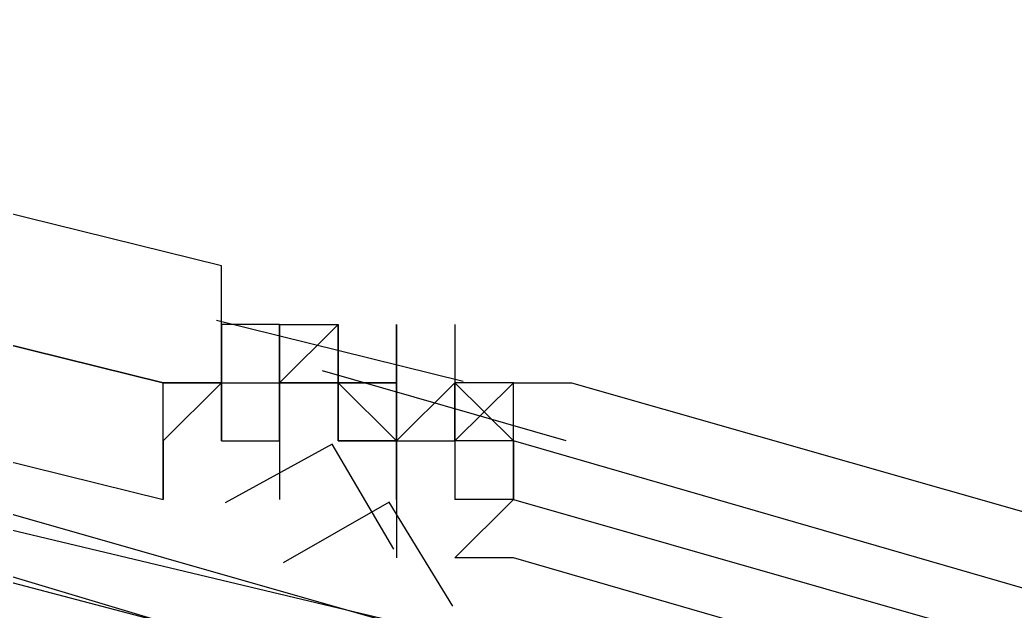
# Model space of a CAD drawing. Header units: feet. Extents: x -84 to 198, y -22 to 181.
# Drawn here: x 115.434 to 115.6613, y 150.4189 to 150.554 of the extents above; entities that cross this region are included whole.
import ezdxf

# ---------------------------------------------------------------- set-up
doc = ezdxf.new("R2010")
doc.units = ezdxf.units.FT
doc.layers.add('A-LINEA', color=7, linetype='CONTINUOUS')

msp = doc.modelspace()

# ---------------------------------------------------------------- linework, layer by layer
at = {"layer": 'A-LINEA'}
for p, q in [((115.48, 150.4978), (115.48, 150.4978)), ((115.48, 150.4978), (115.48, 150.4978)), ((115.4789, 150.4854), (115.5352, 150.4715)), ((115.4789, 150.4854), (115.5352, 150.4715)), ((115.48, 150.4844), (115.48, 150.4844)), ((115.48, 150.4844), (115.48, 150.4844)), ((115.48, 150.4711), (115.48, 150.4844)), ((115.48, 150.4844), (115.48, 150.4844)), ((115.48, 150.4844), (115.48, 150.4844)), ((115.48, 150.4844), (115.48, 150.4844)), ((115.48, 150.4844), (115.48, 150.4844)), ((115.48, 150.4844), (115.48, 150.4844)), ((115.48, 150.4844), (115.48, 150.4844)), ((115.48, 150.4844), (115.48, 150.4711)), ((115.48, 150.4844), (115.48, 150.4711)), ((115.48, 150.4844), (115.48, 150.4844)), ((115.48, 150.4844), (115.48, 150.4711)), ((115.48, 150.4844), (115.48, 150.4711)), ((115.48, 150.4844), (115.48, 150.4844)), ((115.48, 150.4844), (115.48, 150.4844)), ((115.4933, 150.4844), (115.48, 150.4844)), ((115.48, 150.4844), (115.48, 150.4844)), ((115.4933, 150.4844), (115.48, 150.4844)), ((115.48, 150.4844), (115.48, 150.4844)), ((115.48, 150.4844), (115.48, 150.4844)), ((115.48, 150.4711), (115.48, 150.4844)), ((115.48, 150.4844), (115.48, 150.4844)), ((115.48, 150.4844), (115.48, 150.4844)), ((115.48, 150.4844), (115.48, 150.4844)), ((115.48, 150.4844), (115.48, 150.4844)), ((115.48, 150.4844), (115.48, 150.4844)), ((115.48, 150.4711), (115.48, 150.4844)), ((115.48, 150.4844), (115.48, 150.4844)), ((115.48, 150.4844), (115.48, 150.4844)), ((115.48, 150.4844), (115.48, 150.4844)), ((115.48, 150.4844), (115.48, 150.4844)), ((115.48, 150.4844), (115.48, 150.4844)), ((115.48, 150.4844), (115.48, 150.4844)), ((115.48, 150.4844), (115.48, 150.4711)), ((115.48, 150.4844), (115.48, 150.4711)), ((115.48, 150.4844), (115.48, 150.4844)), ((115.48, 150.4844), (115.48, 150.4711)), ((115.48, 150.4844), (115.48, 150.4711)), ((115.48, 150.4844), (115.48, 150.4844)), ((115.48, 150.4844), (115.48, 150.4844)), ((115.4933, 150.4844), (115.48, 150.4844)), ((115.48, 150.4844), (115.48, 150.4844)), ((115.4933, 150.4844), (115.48, 150.4844)), ((115.48, 150.4844), (115.48, 150.4844)), ((115.48, 150.4844), (115.48, 150.4844)), ((115.48, 150.4711), (115.48, 150.4844)), ((115.48, 150.4844), (115.48, 150.4844)), ((115.48, 150.4844), (115.48, 150.4844)), ((115.48, 150.4844), (115.48, 150.4844)), ((115.4933, 150.4844), (115.4933, 150.4844)), ((115.4933, 150.4844), (115.5067, 150.4844)), ((115.4933, 150.4711), (115.4933, 150.4844)), ((115.4933, 150.4844), (115.5067, 150.4844)), ((115.4933, 150.4844), (115.4933, 150.4844)), ((115.4933, 150.4844), (115.4933, 150.4844)), ((115.4933, 150.4844), (115.4933, 150.4844)), ((115.4933, 150.4844), (115.4933, 150.4844)), ((115.4933, 150.4844), (115.4933, 150.4844)), ((115.4933, 150.4844), (115.4933, 150.4844)), ((115.4933, 150.4844), (115.4933, 150.4844)), ((115.4933, 150.4844), (115.4933, 150.4844)), ((115.4933, 150.4844), (115.4933, 150.4844)), ((115.4933, 150.4844), (115.4933, 150.4844)), ((115.4933, 150.4844), (115.4933, 150.4844)), ((115.4933, 150.4844), (115.4933, 150.4844)), ((115.4933, 150.4844), (115.4933, 150.4844)), ((115.4933, 150.4844), (115.4933, 150.4844)), ((115.4933, 150.4844), (115.4933, 150.4844)), ((115.4933, 150.4844), (115.4933, 150.4844)), ((115.4933, 150.4844), (115.4933, 150.4711)), ((115.4933, 150.4844), (115.4933, 150.4844)), ((115.4933, 150.4844), (115.4933, 150.4844)), ((115.4933, 150.4844), (115.5067, 150.4844)), ((115.4933, 150.4711), (115.4933, 150.4844)), ((115.4933, 150.4844), (115.5067, 150.4844)), ((115.4933, 150.4844), (115.4933, 150.4844)), ((115.4933, 150.4844), (115.4933, 150.4844)), ((115.4933, 150.4844), (115.4933, 150.4844)), ((115.4933, 150.4844), (115.4933, 150.4844)), ((115.4933, 150.4844), (115.4933, 150.4844)), ((115.4933, 150.4844), (115.4933, 150.4844)), ((115.4933, 150.4844), (115.4933, 150.4844)), ((115.4933, 150.4844), (115.4933, 150.4844)), ((115.4933, 150.4844), (115.4933, 150.4844)), ((115.4933, 150.4844), (115.4933, 150.4844)), ((115.4933, 150.4844), (115.4933, 150.4844)), ((115.4933, 150.4844), (115.4933, 150.4844)), ((115.4933, 150.4844), (115.4933, 150.4844)), ((115.4933, 150.4844), (115.4933, 150.4844)), ((115.4933, 150.4844), (115.4933, 150.4844)), ((115.4933, 150.4844), (115.4933, 150.4844)), ((115.4933, 150.4844), (115.4933, 150.4711)), ((115.4933, 150.4844), (115.4933, 150.4844)), ((115.5067, 150.4844), (115.5067, 150.4844)), ((115.5067, 150.4844), (115.5067, 150.4844)), ((115.5067, 150.4711), (115.5067, 150.4844)), ((115.5067, 150.4844), (115.5067, 150.4844)), ((115.5067, 150.4844), (115.5067, 150.4844)), ((115.5067, 150.4844), (115.5067, 150.4844)), ((115.5067, 150.4844), (115.5067, 150.4844)), ((115.5067, 150.4711), (115.5067, 150.4844)), ((115.5067, 150.4844), (115.5067, 150.4844)), ((115.5067, 150.4711), (115.5067, 150.4844)), ((115.5067, 150.4844), (115.5067, 150.4844)), ((115.5067, 150.4844), (115.5067, 150.4844)), ((115.5067, 150.4844), (115.5067, 150.4844)), ((115.5067, 150.4844), (115.5067, 150.4844)), ((115.5067, 150.4844), (115.5067, 150.4711)), ((115.5067, 150.4844), (115.5067, 150.4844)), ((115.5067, 150.4844), (115.5067, 150.4844)), ((115.5067, 150.4844), (115.5067, 150.4844)), ((115.5067, 150.4844), (115.5067, 150.4844)), ((115.5067, 150.4844), (115.5067, 150.4844)), ((115.5067, 150.4844), (115.5067, 150.4844)), ((115.5067, 150.4844), (115.5067, 150.4844)), ((115.5067, 150.4844), (115.5067, 150.4844)), ((115.5067, 150.4711), (115.5067, 150.4844)), ((115.5067, 150.4844), (115.5067, 150.4844)), ((115.5067, 150.4844), (115.5067, 150.4844)), ((115.5067, 150.4844), (115.5067, 150.4844)), ((115.5067, 150.4711), (115.5067, 150.4844)), ((115.5067, 150.4844), (115.5067, 150.4844)), ((115.5067, 150.4844), (115.5067, 150.4844)), ((115.5067, 150.4844), (115.5067, 150.4844)), ((115.5067, 150.4844), (115.5067, 150.4844)), ((115.5067, 150.4711), (115.5067, 150.4844)), ((115.5067, 150.4844), (115.5067, 150.4844)), ((115.5067, 150.4711), (115.5067, 150.4844)), ((115.5067, 150.4844), (115.5067, 150.4844)), ((115.5067, 150.4844), (115.5067, 150.4844)), ((115.5067, 150.4844), (115.5067, 150.4844)), ((115.5067, 150.4844), (115.5067, 150.4844)), ((115.5067, 150.4844), (115.5067, 150.4711)), ((115.5067, 150.4844), (115.5067, 150.4844)), ((115.5067, 150.4844), (115.5067, 150.4844)), ((115.5067, 150.4844), (115.5067, 150.4844)), ((115.5067, 150.4844), (115.5067, 150.4844)), ((115.5067, 150.4844), (115.5067, 150.4844)), ((115.5067, 150.4844), (115.5067, 150.4844)), ((115.5067, 150.4844), (115.5067, 150.4844)), ((115.5067, 150.4844), (115.5067, 150.4844)), ((115.5067, 150.4711), (115.5067, 150.4844)), ((115.5067, 150.4844), (115.5067, 150.4844)), ((115.52, 150.4711), (115.52, 150.4844)), ((115.52, 150.4844), (115.52, 150.4844)), ((115.52, 150.4844), (115.52, 150.4711)), ((115.52, 150.4844), (115.52, 150.4844)), ((115.52, 150.4844), (115.52, 150.4711)), ((115.52, 150.4844), (115.52, 150.4711)), ((115.52, 150.4711), (115.52, 150.4844)), ((115.52, 150.4844), (115.52, 150.4844)), ((115.52, 150.4844), (115.52, 150.4711)), ((115.52, 150.4844), (115.52, 150.4844)), ((115.52, 150.4844), (115.52, 150.4711)), ((115.52, 150.4844), (115.52, 150.4711)), ((115.5333, 150.4844), (115.5333, 150.4711)), ((115.5333, 150.4844), (115.5333, 150.4711)), ((115.503, 150.4739), (115.5587, 150.4579)), ((115.503, 150.4739), (115.5587, 150.4579)), ((115.4667, 150.4711), (115.48, 150.4711)), ((115.4667, 150.4578), (115.48, 150.4711)), ((115.4667, 150.4711), (115.4667, 150.4711)), ((115.4667, 150.4711), (115.4667, 150.4711)), ((115.48, 150.4711), (115.4667, 150.4711)), ((115.4667, 150.4711), (115.4667, 150.4711)), ((115.4667, 150.4711), (115.4667, 150.4711)), ((115.4667, 150.4711), (115.48, 150.4711)), ((115.4667, 150.4578), (115.48, 150.4711)), ((115.4667, 150.4711), (115.4667, 150.4711)), ((115.4667, 150.4711), (115.4667, 150.4711)), ((115.48, 150.4711), (115.4667, 150.4711)), ((115.4667, 150.4711), (115.4667, 150.4711)), ((115.4667, 150.4711), (115.4667, 150.4711)), ((115.48, 150.4711), (115.48, 150.4711)), ((115.48, 150.4578), (115.48, 150.4711)), ((115.48, 150.4711), (115.48, 150.4711)), ((115.48, 150.4711), (115.48, 150.4711)), ((115.48, 150.4711), (115.48, 150.4711)), ((115.48, 150.4711), (115.48, 150.4711)), ((115.48, 150.4711), (115.48, 150.4711)), ((115.48, 150.4711), (115.48, 150.4711)), ((115.48, 150.4711), (115.48, 150.4711)), ((115.48, 150.4711), (115.48, 150.4711)), ((115.48, 150.4711), (115.48, 150.4711)), ((115.48, 150.4711), (115.4933, 150.4711)), ((115.48, 150.4711), (115.4933, 150.4711)), ((115.48, 150.4711), (115.48, 150.4711)), ((115.48, 150.4711), (115.48, 150.4711)), ((115.48, 150.4711), (115.4933, 150.4711)), ((115.48, 150.4711), (115.4933, 150.4711)), ((115.48, 150.4711), (115.4933, 150.4711)), ((115.48, 150.4711), (115.48, 150.4711)), ((115.48, 150.4711), (115.48, 150.4711)), ((115.48, 150.4711), (115.48, 150.4711)), ((115.48, 150.4711), (115.48, 150.4711)), ((115.48, 150.4711), (115.48, 150.4711)), ((115.48, 150.4711), (115.48, 150.4711)), ((115.48, 150.4711), (115.48, 150.4711)), ((115.48, 150.4711), (115.48, 150.4578)), ((115.48, 150.4711), (115.48, 150.4711)), ((115.48, 150.4711), (115.48, 150.4711)), ((115.48, 150.4711), (115.48, 150.4711)), ((115.48, 150.4711), (115.48, 150.4711)), ((115.48, 150.4578), (115.48, 150.4711)), ((115.48, 150.4711), (115.48, 150.4711)), ((115.48, 150.4711), (115.48, 150.4711)), ((115.48, 150.4711), (115.48, 150.4711)), ((115.48, 150.4711), (115.48, 150.4711)), ((115.48, 150.4711), (115.48, 150.4711)), ((115.48, 150.4711), (115.48, 150.4711)), ((115.48, 150.4711), (115.48, 150.4711)), ((115.48, 150.4711), (115.48, 150.4711)), ((115.48, 150.4711), (115.48, 150.4711)), ((115.48, 150.4711), (115.4933, 150.4711)), ((115.48, 150.4711), (115.4933, 150.4711)), ((115.48, 150.4711), (115.48, 150.4711)), ((115.48, 150.4711), (115.48, 150.4711)), ((115.48, 150.4711), (115.4933, 150.4711)), ((115.48, 150.4711), (115.4933, 150.4711)), ((115.48, 150.4711), (115.4933, 150.4711)), ((115.48, 150.4711), (115.48, 150.4711)), ((115.48, 150.4711), (115.48, 150.4711)), ((115.48, 150.4711), (115.48, 150.4711)), ((115.48, 150.4711), (115.48, 150.4711)), ((115.48, 150.4711), (115.48, 150.4711)), ((115.48, 150.4711), (115.48, 150.4711)), ((115.48, 150.4711), (115.48, 150.4711)), ((115.48, 150.4711), (115.48, 150.4578)), ((115.48, 150.4711), (115.48, 150.4711)), ((115.48, 150.4711), (115.48, 150.4711)), ((115.48, 150.4711), (115.48, 150.4711)), ((115.4933, 150.4711), (115.4933, 150.4711)), ((115.5067, 150.4711), (115.4933, 150.4711)), ((115.4933, 150.4711), (115.4933, 150.4711)), ((115.4933, 150.4711), (115.4933, 150.4711)), ((115.4933, 150.4711), (115.4933, 150.4711)), ((115.4933, 150.4711), (115.4933, 150.4711)), ((115.4933, 150.4711), (115.4933, 150.4711)), ((115.4933, 150.4711), (115.4933, 150.4711)), ((115.4933, 150.4711), (115.4933, 150.4711)), ((115.4933, 150.4711), (115.4933, 150.4711)), ((115.4933, 150.4711), (115.4933, 150.4711)), ((115.4933, 150.4711), (115.4933, 150.4711)), ((115.4933, 150.4711), (115.4933, 150.4711)), ((115.4933, 150.4711), (115.4933, 150.4711)), ((115.4933, 150.4711), (115.4933, 150.4711)), ((115.4933, 150.4711), (115.4933, 150.4711)), ((115.4933, 150.4578), (115.4933, 150.4711)), ((115.4933, 150.4711), (115.4933, 150.4711)), ((115.4933, 150.4711), (115.4933, 150.4711)), ((115.4933, 150.4711), (115.4933, 150.4711)), ((115.4933, 150.4711), (115.4933, 150.4578)), ((115.4933, 150.4711), (115.4933, 150.4578)), ((115.4933, 150.4711), (115.4933, 150.4711)), ((115.4933, 150.4711), (115.4933, 150.4711)), ((115.4933, 150.4711), (115.5067, 150.4711)), ((115.4933, 150.4711), (115.4933, 150.4711)), ((115.5067, 150.4711), (115.4933, 150.4711)), ((115.4933, 150.4711), (115.4933, 150.4711)), ((115.4933, 150.4711), (115.4933, 150.4711)), ((115.4933, 150.4711), (115.4933, 150.4711)), ((115.4933, 150.4578), (115.4933, 150.4711)), ((115.5067, 150.4711), (115.4933, 150.4711)), ((115.4933, 150.4711), (115.4933, 150.4711)), ((115.4933, 150.4711), (115.4933, 150.4711)), ((115.4933, 150.4711), (115.4933, 150.4711)), ((115.4933, 150.4578), (115.4933, 150.4711)), ((115.4933, 150.4711), (115.4933, 150.4711)), ((115.5067, 150.4711), (115.4933, 150.4711)), ((115.4933, 150.4711), (115.4933, 150.4711)), ((115.4933, 150.4711), (115.4933, 150.4711)), ((115.4933, 150.4711), (115.4933, 150.4711)), ((115.4933, 150.4711), (115.4933, 150.4711)), ((115.4933, 150.4711), (115.4933, 150.4711)), ((115.4933, 150.4711), (115.4933, 150.4711)), ((115.4933, 150.4711), (115.4933, 150.4711)), ((115.4933, 150.4711), (115.4933, 150.4711)), ((115.4933, 150.4711), (115.4933, 150.4711)), ((115.4933, 150.4711), (115.4933, 150.4711)), ((115.4933, 150.4711), (115.4933, 150.4711)), ((115.4933, 150.4711), (115.4933, 150.4711)), ((115.4933, 150.4711), (115.4933, 150.4711)), ((115.4933, 150.4711), (115.4933, 150.4711)), ((115.4933, 150.4578), (115.4933, 150.4711)), ((115.4933, 150.4711), (115.4933, 150.4711)), ((115.4933, 150.4711), (115.4933, 150.4711)), ((115.4933, 150.4711), (115.4933, 150.4711)), ((115.4933, 150.4711), (115.4933, 150.4578)), ((115.4933, 150.4711), (115.4933, 150.4578)), ((115.4933, 150.4711), (115.4933, 150.4711)), ((115.4933, 150.4711), (115.4933, 150.4711)), ((115.4933, 150.4711), (115.5067, 150.4711)), ((115.4933, 150.4711), (115.4933, 150.4711)), ((115.5067, 150.4711), (115.4933, 150.4711)), ((115.4933, 150.4711), (115.4933, 150.4711)), ((115.4933, 150.4711), (115.4933, 150.4711)), ((115.4933, 150.4711), (115.4933, 150.4711)), ((115.4933, 150.4578), (115.4933, 150.4711)), ((115.5067, 150.4711), (115.4933, 150.4711)), ((115.4933, 150.4711), (115.4933, 150.4711)), ((115.4933, 150.4711), (115.4933, 150.4711)), ((115.4933, 150.4711), (115.4933, 150.4711)), ((115.4933, 150.4578), (115.4933, 150.4711)), ((115.5067, 150.4711), (115.5067, 150.4711)), ((115.5067, 150.4578), (115.5067, 150.4711)), ((115.5067, 150.4711), (115.5067, 150.4711)), ((115.5067, 150.4578), (115.5067, 150.4711)), ((115.5067, 150.4711), (115.5067, 150.4711)), ((115.5067, 150.4711), (115.5067, 150.4711)), ((115.52, 150.4711), (115.5067, 150.4711)), ((115.5067, 150.4711), (115.5067, 150.4711)), ((115.5067, 150.4711), (115.5067, 150.4711)), ((115.5067, 150.4711), (115.5067, 150.4711)), ((115.5067, 150.4711), (115.5067, 150.4711)), ((115.5067, 150.4711), (115.5067, 150.4711)), ((115.5067, 150.4711), (115.5067, 150.4711)), ((115.5067, 150.4711), (115.5067, 150.4711)), ((115.5067, 150.4711), (115.5067, 150.4711)), ((115.5067, 150.4711), (115.5067, 150.4711)), ((115.5067, 150.4711), (115.5067, 150.4711)), ((115.5067, 150.4711), (115.5067, 150.4711)), ((115.5067, 150.4711), (115.5067, 150.4711)), ((115.5067, 150.4711), (115.5067, 150.4711)), ((115.5067, 150.4711), (115.5067, 150.4711)), ((115.5067, 150.4711), (115.5067, 150.4711)), ((115.5067, 150.4711), (115.5067, 150.4711)), ((115.5067, 150.4711), (115.5067, 150.4711)), ((115.5067, 150.4711), (115.5067, 150.4711)), ((115.5067, 150.4578), (115.5067, 150.4711)), ((115.5067, 150.4711), (115.5067, 150.4711)), ((115.5067, 150.4711), (115.5067, 150.4711)), ((115.5067, 150.4711), (115.5067, 150.4711)), ((115.5067, 150.4711), (115.5067, 150.4711)), ((115.5067, 150.4711), (115.5067, 150.4711)), ((115.5067, 150.4711), (115.5067, 150.4711)), ((115.5067, 150.4711), (115.5067, 150.4711)), ((115.5067, 150.4711), (115.5067, 150.4711)), ((115.5067, 150.4711), (115.5067, 150.4711)), ((115.5067, 150.4711), (115.5067, 150.4711)), ((115.5067, 150.4711), (115.5067, 150.4711)), ((115.5067, 150.4711), (115.5067, 150.4711)), ((115.5067, 150.4711), (115.5067, 150.4711)), ((115.5067, 150.4711), (115.5067, 150.4711)), ((115.5067, 150.4711), (115.5067, 150.4711)), ((115.5067, 150.4711), (115.5067, 150.4711)), ((115.5067, 150.4711), (115.5067, 150.4711)), ((115.5067, 150.4711), (115.5067, 150.4711)), ((115.5067, 150.4711), (115.5067, 150.4711)), ((115.5067, 150.4711), (115.5067, 150.4711)), ((115.5067, 150.4711), (115.5067, 150.4711)), ((115.5067, 150.4578), (115.5067, 150.4711)), ((115.5067, 150.4578), (115.5067, 150.4711)), ((115.5067, 150.4711), (115.5067, 150.4711)), ((115.5067, 150.4711), (115.5067, 150.4711)), ((115.5067, 150.4711), (115.5067, 150.4711)), ((115.5067, 150.4578), (115.5067, 150.4711)), ((115.5067, 150.4711), (115.5067, 150.4711)), ((115.5067, 150.4578), (115.5067, 150.4711)), ((115.5067, 150.4711), (115.5067, 150.4711)), ((115.5067, 150.4711), (115.5067, 150.4711)), ((115.52, 150.4711), (115.5067, 150.4711)), ((115.5067, 150.4711), (115.5067, 150.4711)), ((115.5067, 150.4711), (115.5067, 150.4711)), ((115.5067, 150.4711), (115.5067, 150.4711)), ((115.5067, 150.4711), (115.5067, 150.4711)), ((115.5067, 150.4711), (115.5067, 150.4711)), ((115.5067, 150.4711), (115.5067, 150.4711)), ((115.5067, 150.4711), (115.5067, 150.4711)), ((115.5067, 150.4711), (115.5067, 150.4711)), ((115.5067, 150.4711), (115.5067, 150.4711)), ((115.5067, 150.4711), (115.5067, 150.4711)), ((115.5067, 150.4711), (115.5067, 150.4711)), ((115.5067, 150.4711), (115.5067, 150.4711)), ((115.5067, 150.4711), (115.5067, 150.4711)), ((115.5067, 150.4711), (115.5067, 150.4711)), ((115.5067, 150.4711), (115.5067, 150.4711)), ((115.5067, 150.4711), (115.5067, 150.4711)), ((115.5067, 150.4711), (115.5067, 150.4711)), ((115.5067, 150.4711), (115.5067, 150.4711)), ((115.5067, 150.4578), (115.5067, 150.4711)), ((115.5067, 150.4711), (115.5067, 150.4711)), ((115.5067, 150.4711), (115.5067, 150.4711)), ((115.5067, 150.4711), (115.5067, 150.4711)), ((115.5067, 150.4711), (115.5067, 150.4711)), ((115.5067, 150.4711), (115.5067, 150.4711)), ((115.5067, 150.4711), (115.5067, 150.4711)), ((115.5067, 150.4711), (115.5067, 150.4711)), ((115.5067, 150.4711), (115.5067, 150.4711)), ((115.5067, 150.4711), (115.5067, 150.4711)), ((115.5067, 150.4711), (115.5067, 150.4711)), ((115.5067, 150.4711), (115.5067, 150.4711)), ((115.5067, 150.4711), (115.5067, 150.4711)), ((115.5067, 150.4711), (115.5067, 150.4711)), ((115.5067, 150.4711), (115.5067, 150.4711)), ((115.5067, 150.4711), (115.5067, 150.4711)), ((115.5067, 150.4711), (115.5067, 150.4711)), ((115.5067, 150.4711), (115.5067, 150.4711)), ((115.5067, 150.4711), (115.5067, 150.4711)), ((115.5067, 150.4711), (115.5067, 150.4711)), ((115.5067, 150.4711), (115.5067, 150.4711)), ((115.5067, 150.4711), (115.5067, 150.4711)), ((115.5067, 150.4578), (115.5067, 150.4711)), ((115.5067, 150.4578), (115.5067, 150.4711)), ((115.5067, 150.4711), (115.5067, 150.4711)), ((115.5067, 150.4711), (115.5067, 150.4711)), ((115.52, 150.4711), (115.52, 150.4711)), ((115.52, 150.4711), (115.52, 150.4711)), ((115.52, 150.4711), (115.52, 150.4711)), ((115.52, 150.4711), (115.52, 150.4711)), ((115.52, 150.4711), (115.52, 150.4711)), ((115.52, 150.4711), (115.52, 150.4711)), ((115.52, 150.4711), (115.52, 150.4711)), ((115.52, 150.4711), (115.52, 150.4711)), ((115.52, 150.4711), (115.52, 150.4711)), ((115.52, 150.4711), (115.52, 150.4711)), ((115.52, 150.4711), (115.52, 150.4711)), ((115.52, 150.4711), (115.52, 150.4711)), ((115.52, 150.4711), (115.52, 150.4711)), ((115.52, 150.4711), (115.52, 150.4711)), ((115.52, 150.4711), (115.52, 150.4711)), ((115.52, 150.4711), (115.52, 150.4711)), ((115.52, 150.4711), (115.52, 150.4711)), ((115.52, 150.4711), (115.52, 150.4711)), ((115.52, 150.4711), (115.52, 150.4711)), ((115.52, 150.4711), (115.52, 150.4711)), ((115.52, 150.4711), (115.52, 150.4711)), ((115.52, 150.4711), (115.52, 150.4711)), ((115.52, 150.4711), (115.52, 150.4711)), ((115.52, 150.4711), (115.52, 150.4711)), ((115.52, 150.4711), (115.52, 150.4711)), ((115.52, 150.4711), (115.52, 150.4711)), ((115.52, 150.4711), (115.52, 150.4711)), ((115.52, 150.4711), (115.52, 150.4711)), ((115.52, 150.4711), (115.52, 150.4711)), ((115.52, 150.4711), (115.52, 150.4711)), ((115.52, 150.4711), (115.52, 150.4711)), ((115.52, 150.4711), (115.52, 150.4711)), ((115.52, 150.4711), (115.52, 150.4711)), ((115.52, 150.4711), (115.52, 150.4711)), ((115.52, 150.4711), (115.52, 150.4711)), ((115.52, 150.4711), (115.52, 150.4711)), ((115.52, 150.4711), (115.52, 150.4711)), ((115.52, 150.4711), (115.52, 150.4711)), ((115.52, 150.4711), (115.52, 150.4711)), ((115.52, 150.4711), (115.52, 150.4711)), ((115.52, 150.4711), (115.52, 150.4711)), ((115.52, 150.4711), (115.52, 150.4711)), ((115.52, 150.4711), (115.52, 150.4711)), ((115.52, 150.4711), (115.52, 150.4711)), ((115.52, 150.4711), (115.52, 150.4711)), ((115.52, 150.4711), (115.52, 150.4711)), ((115.52, 150.4711), (115.52, 150.4711)), ((115.52, 150.4711), (115.52, 150.4711)), ((115.52, 150.4711), (115.52, 150.4711)), ((115.52, 150.4711), (115.52, 150.4711)), ((115.52, 150.4711), (115.52, 150.4711)), ((115.52, 150.4711), (115.52, 150.4711)), ((115.52, 150.4711), (115.52, 150.4711)), ((115.52, 150.4711), (115.52, 150.4711)), ((115.52, 150.4711), (115.52, 150.4711)), ((115.52, 150.4711), (115.52, 150.4711)), ((115.52, 150.4711), (115.52, 150.4711)), ((115.52, 150.4711), (115.52, 150.4711)), ((115.52, 150.4711), (115.52, 150.4711)), ((115.52, 150.4711), (115.52, 150.4711)), ((115.52, 150.4711), (115.52, 150.4711)), ((115.52, 150.4711), (115.52, 150.4711)), ((115.52, 150.4711), (115.52, 150.4711)), ((115.52, 150.4711), (115.52, 150.4711)), ((115.52, 150.4711), (115.52, 150.4711)), ((115.52, 150.4711), (115.52, 150.4711)), ((115.52, 150.4711), (115.52, 150.4711)), ((115.52, 150.4711), (115.52, 150.4711)), ((115.52, 150.4711), (115.52, 150.4711)), ((115.52, 150.4711), (115.52, 150.4711)), ((115.52, 150.4711), (115.52, 150.4711)), ((115.52, 150.4711), (115.52, 150.4711)), ((115.52, 150.4711), (115.52, 150.4711)), ((115.52, 150.4711), (115.52, 150.4711)), ((115.52, 150.4711), (115.52, 150.4711)), ((115.52, 150.4711), (115.52, 150.4711)), ((115.52, 150.4711), (115.52, 150.4711)), ((115.52, 150.4711), (115.52, 150.4711)), ((115.52, 150.4711), (115.52, 150.4711)), ((115.52, 150.4711), (115.52, 150.4711)), ((115.52, 150.4711), (115.52, 150.4711)), ((115.52, 150.4711), (115.52, 150.4711)), ((115.52, 150.4711), (115.52, 150.4711)), ((115.52, 150.4711), (115.52, 150.4711)), ((115.52, 150.4711), (115.52, 150.4711)), ((115.52, 150.4711), (115.52, 150.4711)), ((115.52, 150.4711), (115.52, 150.4711)), ((115.52, 150.4711), (115.52, 150.4711)), ((115.52, 150.4711), (115.52, 150.4711)), ((115.52, 150.4711), (115.52, 150.4711)), ((115.52, 150.4711), (115.52, 150.4711)), ((115.52, 150.4711), (115.52, 150.4711)), ((115.52, 150.4711), (115.52, 150.4711)), ((115.52, 150.4711), (115.52, 150.4711)), ((115.52, 150.4711), (115.52, 150.4711)), ((115.52, 150.4711), (115.52, 150.4711)), ((115.52, 150.4711), (115.52, 150.4711)), ((115.52, 150.4711), (115.52, 150.4711)), ((115.52, 150.4711), (115.52, 150.4711)), ((115.52, 150.4711), (115.52, 150.4711)), ((115.52, 150.4711), (115.52, 150.4711)), ((115.52, 150.4711), (115.52, 150.4711)), ((115.52, 150.4711), (115.52, 150.4711)), ((115.52, 150.4711), (115.52, 150.4711)), ((115.52, 150.4711), (115.52, 150.4711)), ((115.52, 150.4711), (115.52, 150.4711)), ((115.52, 150.4711), (115.52, 150.4711)), ((115.52, 150.4711), (115.52, 150.4711)), ((115.52, 150.4711), (115.52, 150.4711)), ((115.52, 150.4711), (115.52, 150.4711)), ((115.52, 150.4711), (115.52, 150.4711)), ((115.52, 150.4711), (115.52, 150.4711)), ((115.52, 150.4711), (115.52, 150.4711)), ((115.52, 150.4711), (115.52, 150.4711)), ((115.5333, 150.4711), (115.5333, 150.4711)), ((115.5333, 150.4711), (115.5333, 150.4711)), ((115.5467, 150.4711), (115.5333, 150.4711)), ((115.5333, 150.4711), (115.5333, 150.4711)), ((115.5333, 150.4711), (115.5333, 150.4711)), ((115.5333, 150.4578), (115.5333, 150.4711)), ((115.5333, 150.4711), (115.5333, 150.4711)), ((115.5333, 150.4711), (115.5333, 150.4711)), ((115.5333, 150.4711), (115.5333, 150.4711)), ((115.5333, 150.4711), (115.5333, 150.4711)), ((115.5333, 150.4711), (115.5333, 150.4578)), ((115.5333, 150.4711), (115.5333, 150.4711)), ((115.5333, 150.4711), (115.5333, 150.4711)), ((115.5467, 150.4578), (115.5333, 150.4711)), ((115.5467, 150.4711), (115.5333, 150.4578)), ((115.5333, 150.4711), (115.5333, 150.4711)), ((115.5333, 150.4711), (115.5333, 150.4711)), ((115.5333, 150.4711), (115.5333, 150.4711)), ((115.5333, 150.4711), (115.5333, 150.4711)), ((115.5333, 150.4711), (115.5333, 150.4711)), ((115.5333, 150.4711), (115.5333, 150.4711)), ((115.5333, 150.4711), (115.5333, 150.4711)), ((115.5333, 150.4711), (115.5333, 150.4711)), ((115.5333, 150.4711), (115.5333, 150.4711)), ((115.5333, 150.4711), (115.5333, 150.4711)), ((115.5333, 150.4711), (115.5333, 150.4711)), ((115.5333, 150.4711), (115.5333, 150.4711)), ((115.5333, 150.4711), (115.5333, 150.4711)), ((115.5333, 150.4711), (115.5333, 150.4711)), ((115.5333, 150.4711), (115.5333, 150.4711)), ((115.5333, 150.4711), (115.5333, 150.4711)), ((115.5333, 150.4711), (115.5333, 150.4711)), ((115.5467, 150.4711), (115.5333, 150.4711)), ((115.5333, 150.4711), (115.5333, 150.4711)), ((115.5333, 150.4711), (115.5333, 150.4711)), ((115.5333, 150.4578), (115.5333, 150.4711)), ((115.5333, 150.4711), (115.5333, 150.4711)), ((115.5333, 150.4711), (115.5333, 150.4711)), ((115.5333, 150.4711), (115.5333, 150.4711)), ((115.5333, 150.4711), (115.5333, 150.4711)), ((115.5333, 150.4711), (115.5333, 150.4578)), ((115.5333, 150.4711), (115.5333, 150.4711)), ((115.5333, 150.4711), (115.5333, 150.4711)), ((115.5467, 150.4578), (115.5333, 150.4711)), ((115.5467, 150.4711), (115.5333, 150.4578)), ((115.5333, 150.4711), (115.5333, 150.4711)), ((115.5333, 150.4711), (115.5333, 150.4711)), ((115.5333, 150.4711), (115.5333, 150.4711)), ((115.5333, 150.4711), (115.5333, 150.4711)), ((115.5333, 150.4711), (115.5333, 150.4711)), ((115.5333, 150.4711), (115.5333, 150.4711)), ((115.5333, 150.4711), (115.5333, 150.4711)), ((115.5333, 150.4711), (115.5333, 150.4711)), ((115.5333, 150.4711), (115.5333, 150.4711)), ((115.5333, 150.4711), (115.5333, 150.4711)), ((115.5333, 150.4711), (115.5333, 150.4711)), ((115.5333, 150.4711), (115.5333, 150.4711)), ((115.5333, 150.4711), (115.5333, 150.4711)), ((115.5333, 150.4711), (115.5333, 150.4711)), ((115.5333, 150.4711), (115.5333, 150.4711)), ((115.5467, 150.4711), (115.5467, 150.4711)), ((115.5467, 150.4711), (115.5467, 150.4711)), ((115.5467, 150.4711), (115.5467, 150.4711)), ((115.5467, 150.4711), (115.5467, 150.4711)), ((115.5467, 150.4711), (115.5467, 150.4711)), ((115.5467, 150.4711), (115.5467, 150.4711)), ((115.5467, 150.4711), (115.5467, 150.4711)), ((115.5467, 150.4711), (115.5467, 150.4711)), ((115.5467, 150.4711), (115.5467, 150.4711)), ((115.5467, 150.4711), (115.5467, 150.4711)), ((115.5467, 150.4711), (115.5467, 150.4711)), ((115.5467, 150.4578), (115.5467, 150.4711)), ((115.5467, 150.4711), (115.5467, 150.4711)), ((115.5467, 150.4711), (115.5467, 150.4711)), ((115.5467, 150.4711), (115.5467, 150.4711)), ((115.5467, 150.4711), (115.5467, 150.4711)), ((115.5467, 150.4711), (115.5467, 150.4711)), ((115.5467, 150.4711), (115.5467, 150.4711)), ((115.5467, 150.4711), (115.5467, 150.4711)), ((115.5467, 150.4711), (115.5467, 150.4711)), ((115.5467, 150.4711), (115.5467, 150.4711)), ((115.5467, 150.4711), (115.5467, 150.4711)), ((115.5467, 150.4711), (115.5467, 150.4711)), ((115.5467, 150.4711), (115.5467, 150.4711)), ((115.5467, 150.4711), (115.5467, 150.4711)), ((115.5467, 150.4711), (115.5467, 150.4711)), ((115.5467, 150.4578), (115.5467, 150.4711)), ((115.5467, 150.4711), (115.5467, 150.4711)), ((115.5467, 150.4711), (115.5467, 150.4711)), ((115.5467, 150.4711), (115.5467, 150.4711)), ((115.4667, 150.4578), (115.4667, 150.4578)), ((115.4667, 150.4578), (115.4667, 150.4578)), ((115.4667, 150.4578), (115.4667, 150.4444)), ((115.4667, 150.4578), (115.4667, 150.4578)), ((115.4667, 150.4578), (115.4667, 150.4578)), ((115.4667, 150.4578), (115.4667, 150.4578)), ((115.4667, 150.4578), (115.4667, 150.4578)), ((115.4667, 150.4578), (115.4667, 150.4578)), ((115.4667, 150.4578), (115.4667, 150.4578)), ((115.4667, 150.4578), (115.4667, 150.4578)), ((115.4667, 150.4578), (115.4667, 150.4578)), ((115.4667, 150.4578), (115.4667, 150.4578)), ((115.4667, 150.4578), (115.4667, 150.4578)), ((115.4667, 150.4578), (115.4667, 150.4444)), ((115.4667, 150.4578), (115.4667, 150.4578)), ((115.4667, 150.4578), (115.4667, 150.4578)), ((115.4667, 150.4578), (115.4667, 150.4578)), ((115.4667, 150.4578), (115.4667, 150.4578)), ((115.4667, 150.4578), (115.4667, 150.4578)), ((115.4667, 150.4578), (115.4667, 150.4578)), ((115.4667, 150.4578), (115.4667, 150.4578)), ((115.4667, 150.4578), (115.4667, 150.4578)), ((115.48, 150.4578), (115.48, 150.4578)), ((115.48, 150.4578), (115.48, 150.4578)), ((115.48, 150.4578), (115.48, 150.4578)), ((115.48, 150.4578), (115.4933, 150.4578)), ((115.48, 150.4578), (115.48, 150.4578)), ((115.48, 150.4578), (115.48, 150.4578)), ((115.48, 150.4578), (115.48, 150.4578)), ((115.48, 150.4578), (115.48, 150.4578)), ((115.48, 150.4578), (115.48, 150.4578)), ((115.48, 150.4578), (115.48, 150.4578)), ((115.48, 150.4578), (115.48, 150.4578)), ((115.48, 150.4578), (115.48, 150.4578)), ((115.48, 150.4578), (115.48, 150.4578)), ((115.48, 150.4578), (115.48, 150.4578)), ((115.48, 150.4578), (115.48, 150.4578)), ((115.48, 150.4578), (115.48, 150.4578)), ((115.48, 150.4578), (115.4933, 150.4578)), ((115.48, 150.4578), (115.48, 150.4578)), ((115.48, 150.4578), (115.48, 150.4578)), ((115.48, 150.4578), (115.48, 150.4578)), ((115.48, 150.4578), (115.48, 150.4578)), ((115.48, 150.4578), (115.48, 150.4578)), ((115.48, 150.4578), (115.48, 150.4578)), ((115.48, 150.4578), (115.48, 150.4578)), ((115.48, 150.4578), (115.48, 150.4578)), ((115.48, 150.4578), (115.48, 150.4578)), ((115.4933, 150.4578), (115.4933, 150.4578)), ((115.4933, 150.4578), (115.4933, 150.4578)), ((115.4933, 150.4578), (115.4933, 150.4578)), ((115.4933, 150.4578), (115.4933, 150.4578)), ((115.4933, 150.4578), (115.4933, 150.4578)), ((115.4933, 150.4578), (115.4933, 150.4578)), ((115.4933, 150.4578), (115.4933, 150.4578)), ((115.4933, 150.4578), (115.4933, 150.4578)), ((115.4933, 150.4578), (115.4933, 150.4578)), ((115.4933, 150.4578), (115.4933, 150.4578)), ((115.4933, 150.4578), (115.4933, 150.4578)), ((115.4933, 150.4578), (115.4933, 150.4578)), ((115.4933, 150.4578), (115.4933, 150.4578)), ((115.4933, 150.4578), (115.4933, 150.4578)), ((115.4933, 150.4578), (115.4933, 150.4578)), ((115.4933, 150.4578), (115.4933, 150.4578)), ((115.4933, 150.4578), (115.4933, 150.4578)), ((115.4933, 150.4578), (115.4933, 150.4578)), ((115.4933, 150.4578), (115.4933, 150.4578)), ((115.4933, 150.4578), (115.4933, 150.4578)), ((115.4933, 150.4578), (115.4933, 150.4578)), ((115.4933, 150.4578), (115.4933, 150.4578)), ((115.4933, 150.4578), (115.4933, 150.4578)), ((115.4933, 150.4578), (115.4933, 150.4578)), ((115.4933, 150.4578), (115.4933, 150.4578)), ((115.4933, 150.4578), (115.4933, 150.4578)), ((115.4933, 150.4578), (115.4933, 150.4578)), ((115.4933, 150.4578), (115.4933, 150.4578)), ((115.4933, 150.4578), (115.4933, 150.4578)), ((115.4933, 150.4578), (115.4933, 150.4578)), ((115.4933, 150.4578), (115.4933, 150.4578)), ((115.4933, 150.4578), (115.4933, 150.4578)), ((115.4933, 150.4578), (115.4933, 150.4578)), ((115.4933, 150.4578), (115.4933, 150.4578)), ((115.4933, 150.4578), (115.4933, 150.4578)), ((115.4933, 150.4578), (115.4933, 150.4578)), ((115.4933, 150.4578), (115.4933, 150.4578)), ((115.4933, 150.4578), (115.4933, 150.4578)), ((115.4933, 150.4578), (115.4933, 150.4578)), ((115.4933, 150.4578), (115.4933, 150.4578)), ((115.4933, 150.4578), (115.4933, 150.4578)), ((115.4933, 150.4578), (115.4933, 150.4578)), ((115.4933, 150.4578), (115.4933, 150.4578)), ((115.4933, 150.4578), (115.4933, 150.4578)), ((115.4933, 150.4578), (115.4933, 150.4578)), ((115.4933, 150.4578), (115.4933, 150.4578)), ((115.4933, 150.4578), (115.4933, 150.4578)), ((115.4933, 150.4578), (115.4933, 150.4578)), ((115.4933, 150.4578), (115.4933, 150.4578)), ((115.4933, 150.4578), (115.4933, 150.4578)), ((115.4933, 150.4578), (115.4933, 150.4578)), ((115.4933, 150.4578), (115.4933, 150.4578)), ((115.5067, 150.4578), (115.5067, 150.4578)), ((115.52, 150.4578), (115.5067, 150.4578)), ((115.5067, 150.4578), (115.5067, 150.4578)), ((115.5067, 150.4578), (115.5067, 150.4578)), ((115.5067, 150.4578), (115.5067, 150.4578)), ((115.5067, 150.4578), (115.5067, 150.4578)), ((115.5067, 150.4578), (115.5067, 150.4578)), ((115.5067, 150.4578), (115.5067, 150.4578)), ((115.5067, 150.4578), (115.5067, 150.4578)), ((115.5067, 150.4578), (115.5067, 150.4578)), ((115.5067, 150.4578), (115.5067, 150.4578)), ((115.5067, 150.4578), (115.5067, 150.4578)), ((115.5067, 150.4578), (115.5067, 150.4578)), ((115.5067, 150.4578), (115.5067, 150.4578)), ((115.5067, 150.4578), (115.5067, 150.4578)), ((115.5067, 150.4578), (115.5067, 150.4578)), ((115.5067, 150.4578), (115.5067, 150.4578)), ((115.5067, 150.4578), (115.5067, 150.4578)), ((115.5067, 150.4578), (115.5067, 150.4578)), ((115.5067, 150.4578), (115.5067, 150.4578)), ((115.52, 150.4578), (115.5067, 150.4578)), ((115.5067, 150.4578), (115.5067, 150.4578)), ((115.5067, 150.4578), (115.5067, 150.4578)), ((115.5067, 150.4578), (115.5067, 150.4578)), ((115.5067, 150.4578), (115.5067, 150.4578)), ((115.5067, 150.4578), (115.5067, 150.4578)), ((115.5067, 150.4578), (115.5067, 150.4578)), ((115.5067, 150.4578), (115.5067, 150.4578)), ((115.5067, 150.4578), (115.5067, 150.4578)), ((115.5067, 150.4578), (115.5067, 150.4578)), ((115.5067, 150.4578), (115.5067, 150.4578)), ((115.5067, 150.4578), (115.5067, 150.4578)), ((115.5067, 150.4578), (115.5067, 150.4578)), ((115.5067, 150.4578), (115.5067, 150.4578)), ((115.5067, 150.4578), (115.52, 150.4578)), ((115.52, 150.4578), (115.5067, 150.4578)), ((115.5067, 150.4578), (115.5067, 150.4578)), ((115.5067, 150.4578), (115.5067, 150.4578)), ((115.5067, 150.4578), (115.5067, 150.4578)), ((115.5067, 150.4578), (115.5067, 150.4578)), ((115.5067, 150.4578), (115.5067, 150.4578)), ((115.52, 150.4578), (115.5067, 150.4578)), ((115.5067, 150.4578), (115.5067, 150.4578)), ((115.5067, 150.4578), (115.5067, 150.4578)), ((115.5067, 150.4578), (115.5067, 150.4578)), ((115.5067, 150.4578), (115.5067, 150.4578)), ((115.5067, 150.4578), (115.5067, 150.4578)), ((115.5067, 150.4578), (115.5067, 150.4578)), ((115.5067, 150.4578), (115.5067, 150.4578)), ((115.5067, 150.4578), (115.5067, 150.4578)), ((115.5067, 150.4578), (115.5067, 150.4578)), ((115.5067, 150.4578), (115.5067, 150.4578)), ((115.5067, 150.4578), (115.5067, 150.4578)), ((115.5067, 150.4578), (115.5067, 150.4578)), ((115.5067, 150.4578), (115.5067, 150.4578)), ((115.5067, 150.4578), (115.5067, 150.4578)), ((115.5067, 150.4578), (115.5067, 150.4578)), ((115.5067, 150.4578), (115.5067, 150.4578)), ((115.5067, 150.4578), (115.5067, 150.4578)), ((115.5067, 150.4578), (115.5067, 150.4578)), ((115.52, 150.4578), (115.5067, 150.4578)), ((115.5067, 150.4578), (115.5067, 150.4578)), ((115.5067, 150.4578), (115.5067, 150.4578)), ((115.5067, 150.4578), (115.5067, 150.4578)), ((115.5067, 150.4578), (115.5067, 150.4578)), ((115.5067, 150.4578), (115.5067, 150.4578)), ((115.5067, 150.4578), (115.5067, 150.4578)), ((115.5067, 150.4578), (115.5067, 150.4578)), ((115.5067, 150.4578), (115.5067, 150.4578)), ((115.5067, 150.4578), (115.5067, 150.4578)), ((115.5067, 150.4578), (115.5067, 150.4578)), ((115.5067, 150.4578), (115.5067, 150.4578)), ((115.5067, 150.4578), (115.5067, 150.4578)), ((115.5067, 150.4578), (115.5067, 150.4578)), ((115.5067, 150.4578), (115.52, 150.4578)), ((115.52, 150.4578), (115.5067, 150.4578)), ((115.5067, 150.4578), (115.5067, 150.4578)), ((115.5067, 150.4578), (115.5067, 150.4578)), ((115.5067, 150.4578), (115.5067, 150.4578)), ((115.5067, 150.4578), (115.5067, 150.4578)), ((115.52, 150.4578), (115.52, 150.4578)), ((115.52, 150.4578), (115.52, 150.4578)), ((115.52, 150.4578), (115.52, 150.4578)), ((115.52, 150.4578), (115.52, 150.4578)), ((115.52, 150.4578), (115.52, 150.4578)), ((115.52, 150.4578), (115.52, 150.4578)), ((115.52, 150.4578), (115.52, 150.4578)), ((115.52, 150.4578), (115.52, 150.4578)), ((115.52, 150.4578), (115.52, 150.4578)), ((115.52, 150.4578), (115.52, 150.4578)), ((115.52, 150.4578), (115.52, 150.4578)), ((115.52, 150.4578), (115.52, 150.4578)), ((115.52, 150.4578), (115.52, 150.4578)), ((115.52, 150.4578), (115.52, 150.4578)), ((115.52, 150.4578), (115.52, 150.4578)), ((115.52, 150.4578), (115.52, 150.4578)), ((115.52, 150.4578), (115.52, 150.4578)), ((115.52, 150.4578), (115.52, 150.4578)), ((115.52, 150.4578), (115.52, 150.4578)), ((115.52, 150.4578), (115.52, 150.4578)), ((115.52, 150.4578), (115.52, 150.4578)), ((115.52, 150.4578), (115.52, 150.4578)), ((115.52, 150.4578), (115.52, 150.4578)), ((115.52, 150.4578), (115.52, 150.4578)), ((115.52, 150.4578), (115.52, 150.4578)), ((115.52, 150.4578), (115.5333, 150.4578)), ((115.52, 150.4578), (115.5333, 150.4578)), ((115.52, 150.4578), (115.52, 150.4578)), ((115.52, 150.4578), (115.5333, 150.4578)), ((115.52, 150.4578), (115.5333, 150.4578)), ((115.52, 150.4578), (115.52, 150.4578)), ((115.52, 150.4578), (115.52, 150.4578)), ((115.52, 150.4444), (115.52, 150.4578)), ((115.52, 150.4578), (115.52, 150.4578)), ((115.52, 150.4578), (115.52, 150.4578)), ((115.52, 150.4578), (115.52, 150.4578)), ((115.52, 150.4578), (115.52, 150.4578)), ((115.52, 150.4578), (115.52, 150.4578)), ((115.52, 150.4578), (115.52, 150.4578)), ((115.52, 150.4578), (115.52, 150.4578)), ((115.52, 150.4578), (115.52, 150.4578)), ((115.52, 150.4578), (115.52, 150.4444)), ((115.52, 150.4578), (115.52, 150.4444)), ((115.52, 150.4578), (115.52, 150.4578)), ((115.52, 150.4578), (115.52, 150.4578)), ((115.52, 150.4578), (115.52, 150.4578)), ((115.52, 150.4578), (115.52, 150.4578)), ((115.52, 150.4578), (115.52, 150.4578)), ((115.52, 150.4578), (115.52, 150.4578)), ((115.52, 150.4578), (115.52, 150.4578)), ((115.52, 150.4578), (115.52, 150.4578)), ((115.52, 150.4578), (115.52, 150.4578)), ((115.52, 150.4578), (115.52, 150.4578)), ((115.52, 150.4578), (115.52, 150.4578)), ((115.52, 150.4578), (115.52, 150.4578)), ((115.52, 150.4578), (115.52, 150.4578)), ((115.52, 150.4578), (115.52, 150.4578)), ((115.52, 150.4578), (115.52, 150.4578)), ((115.52, 150.4578), (115.52, 150.4578)), ((115.52, 150.4578), (115.52, 150.4578)), ((115.52, 150.4578), (115.52, 150.4578)), ((115.52, 150.4578), (115.52, 150.4578)), ((115.52, 150.4578), (115.52, 150.4578)), ((115.52, 150.4578), (115.52, 150.4578)), ((115.52, 150.4578), (115.52, 150.4578)), ((115.52, 150.4578), (115.52, 150.4578)), ((115.52, 150.4578), (115.52, 150.4578)), ((115.52, 150.4578), (115.52, 150.4578)), ((115.52, 150.4578), (115.52, 150.4578)), ((115.52, 150.4578), (115.5333, 150.4578)), ((115.52, 150.4578), (115.5333, 150.4578)), ((115.52, 150.4578), (115.52, 150.4578)), ((115.52, 150.4578), (115.5333, 150.4578)), ((115.52, 150.4578), (115.5333, 150.4578)), ((115.52, 150.4578), (115.52, 150.4578)), ((115.52, 150.4578), (115.52, 150.4578)), ((115.52, 150.4444), (115.52, 150.4578)), ((115.52, 150.4578), (115.52, 150.4578)), ((115.52, 150.4578), (115.52, 150.4578)), ((115.52, 150.4578), (115.52, 150.4578)), ((115.52, 150.4578), (115.52, 150.4578)), ((115.52, 150.4578), (115.52, 150.4578)), ((115.52, 150.4578), (115.52, 150.4578)), ((115.52, 150.4578), (115.52, 150.4578)), ((115.52, 150.4578), (115.52, 150.4578)), ((115.52, 150.4578), (115.52, 150.4444)), ((115.52, 150.4578), (115.52, 150.4444)), ((115.52, 150.4578), (115.52, 150.4578)), ((115.5333, 150.4578), (115.5333, 150.4578)), ((115.5333, 150.4578), (115.5333, 150.4578)), ((115.5333, 150.4578), (115.5333, 150.4578)), ((115.5333, 150.4578), (115.5333, 150.4578)), ((115.5333, 150.4578), (115.5333, 150.4578)), ((115.5333, 150.4578), (115.5333, 150.4578)), ((115.5333, 150.4578), (115.5333, 150.4578)), ((115.5333, 150.4578), (115.5333, 150.4578)), ((115.5333, 150.4578), (115.5333, 150.4578)), ((115.5333, 150.4578), (115.5333, 150.4578)), ((115.5333, 150.4578), (115.5333, 150.4578)), ((115.5333, 150.4578), (115.5333, 150.4578)), ((115.5333, 150.4578), (115.5333, 150.4578)), ((115.5333, 150.4578), (115.5333, 150.4578)), ((115.5333, 150.4578), (115.5333, 150.4578)), ((115.5333, 150.4578), (115.5333, 150.4578)), ((115.5467, 150.4578), (115.5333, 150.4578)), ((115.5333, 150.4578), (115.5333, 150.4578)), ((115.5333, 150.4578), (115.5333, 150.4578)), ((115.5333, 150.4578), (115.5333, 150.4578)), ((115.5333, 150.4578), (115.5333, 150.4578)), ((115.5333, 150.4578), (115.5333, 150.4578)), ((115.5333, 150.4578), (115.5333, 150.4578)), ((115.5333, 150.4578), (115.5333, 150.4444)), ((115.5333, 150.4578), (115.5333, 150.4578)), ((115.5333, 150.4578), (115.5333, 150.4578)), ((115.5333, 150.4578), (115.5333, 150.4578)), ((115.5333, 150.4578), (115.5333, 150.4578)), ((115.5333, 150.4578), (115.5333, 150.4578)), ((115.5333, 150.4578), (115.5333, 150.4578)), ((115.5333, 150.4578), (115.5333, 150.4578)), ((115.5333, 150.4578), (115.5333, 150.4578)), ((115.5333, 150.4578), (115.5333, 150.4578)), ((115.5333, 150.4578), (115.5333, 150.4578)), ((115.5333, 150.4578), (115.5333, 150.4578)), ((115.5333, 150.4578), (115.5333, 150.4578)), ((115.5333, 150.4578), (115.5333, 150.4578)), ((115.5333, 150.4578), (115.5333, 150.4578)), ((115.5333, 150.4578), (115.5333, 150.4578)), ((115.5333, 150.4578), (115.5333, 150.4578)), ((115.5333, 150.4578), (115.5333, 150.4578)), ((115.5333, 150.4578), (115.5333, 150.4578)), ((115.5467, 150.4578), (115.5333, 150.4578)), ((115.5333, 150.4578), (115.5333, 150.4578)), ((115.5333, 150.4578), (115.5333, 150.4578)), ((115.5333, 150.4578), (115.5333, 150.4578)), ((115.5333, 150.4578), (115.5333, 150.4578)), ((115.5333, 150.4578), (115.5333, 150.4578)), ((115.5333, 150.4578), (115.5333, 150.4578)), ((115.5333, 150.4578), (115.5333, 150.4444)), ((115.5333, 150.4578), (115.5333, 150.4578)), ((115.5333, 150.4578), (115.5333, 150.4578)), ((115.5467, 150.4578), (115.5467, 150.4578)), ((115.5467, 150.4578), (115.5467, 150.4578)), ((115.5467, 150.4578), (115.5467, 150.4578)), ((115.5467, 150.4578), (115.5467, 150.4578)), ((115.5467, 150.4578), (115.5467, 150.4578)), ((115.5467, 150.4578), (115.5467, 150.4578)), ((115.5467, 150.4578), (115.5467, 150.4578)), ((115.5467, 150.4578), (115.5467, 150.4578)), ((115.5467, 150.4578), (115.5467, 150.4578)), ((115.5467, 150.4578), (115.5467, 150.4578)), ((115.5467, 150.4578), (115.5467, 150.4444)), ((115.5467, 150.4578), (115.5467, 150.4444)), ((115.5467, 150.4578), (115.5467, 150.4578)), ((115.5467, 150.4578), (115.5467, 150.4578)), ((115.5467, 150.4578), (115.5467, 150.4578)), ((115.5467, 150.4578), (115.5467, 150.4578)), ((115.5467, 150.4578), (115.5467, 150.4578)), ((115.5467, 150.4578), (115.5467, 150.4578)), ((115.5467, 150.4578), (115.5467, 150.4444)), ((115.5467, 150.4578), (115.5467, 150.4578)), ((115.5467, 150.4578), (115.5467, 150.4578)), ((115.5467, 150.4578), (115.5467, 150.4578)), ((115.5467, 150.4578), (115.5467, 150.4578)), ((115.5467, 150.4578), (115.5467, 150.4578)), ((115.5467, 150.4578), (115.5467, 150.4578)), ((115.5467, 150.4578), (115.5467, 150.4578)), ((115.5467, 150.4578), (115.5467, 150.4578)), ((115.5467, 150.4578), (115.5467, 150.4578)), ((115.5467, 150.4578), (115.5467, 150.4578)), ((115.5467, 150.4578), (115.5467, 150.4444)), ((115.5467, 150.4578), (115.5467, 150.4444)), ((115.5467, 150.4578), (115.5467, 150.4578)), ((115.5467, 150.4578), (115.5467, 150.4578)), ((115.5467, 150.4578), (115.5467, 150.4578)), ((115.5467, 150.4578), (115.5467, 150.4578)), ((115.5467, 150.4578), (115.5467, 150.4578)), ((115.5467, 150.4578), (115.5467, 150.4578)), ((115.5467, 150.4578), (115.5467, 150.4444)), ((115.4667, 150.4444), (115.4667, 150.4444)), ((115.4667, 150.4444), (115.4667, 150.4444)), ((115.4667, 150.4444), (115.4667, 150.4444)), ((115.4667, 150.4444), (115.4667, 150.4444)), ((115.4667, 150.4444), (115.4667, 150.4444)), ((115.4667, 150.4444), (115.4667, 150.4444)), ((115.4933, 150.4444), (115.4933, 150.4444)), ((115.4933, 150.4444), (115.4933, 150.4444)), ((115.4933, 150.4444), (115.4933, 150.4444)), ((115.4933, 150.4444), (115.4933, 150.4444)), ((115.4933, 150.4444), (115.4933, 150.4444)), ((115.4933, 150.4444), (115.4933, 150.4444)), ((115.4933, 150.4444), (115.4933, 150.4444)), ((115.4933, 150.4444), (115.4933, 150.4444)), ((115.4933, 150.4444), (115.4933, 150.4444)), ((115.4933, 150.4444), (115.4933, 150.4444)), ((115.4933, 150.4444), (115.4933, 150.4444)), ((115.4933, 150.4444), (115.4933, 150.4444)), ((115.4933, 150.4444), (115.4933, 150.4444)), ((115.4933, 150.4444), (115.4933, 150.4444)), ((115.52, 150.4444), (115.52, 150.4444)), ((115.52, 150.4444), (115.52, 150.4444)), ((115.52, 150.4444), (115.52, 150.4444)), ((115.52, 150.4444), (115.52, 150.4444)), ((115.52, 150.4444), (115.52, 150.4444)), ((115.52, 150.4444), (115.52, 150.4444)), ((115.52, 150.4444), (115.52, 150.4444)), ((115.52, 150.4444), (115.52, 150.4444)), ((115.52, 150.4444), (115.52, 150.4444)), ((115.52, 150.4444), (115.52, 150.4444)), ((115.52, 150.4444), (115.52, 150.4444)), ((115.52, 150.4444), (115.52, 150.4444)), ((115.52, 150.4444), (115.52, 150.4444)), ((115.52, 150.4444), (115.52, 150.4444)), ((115.52, 150.4444), (115.52, 150.4444)), ((115.52, 150.4444), (115.52, 150.4444)), ((115.5333, 150.4444), (115.5333, 150.4444)), ((115.5333, 150.4444), (115.5333, 150.4444)), ((115.5333, 150.4444), (115.5333, 150.4444)), ((115.5333, 150.4444), (115.5333, 150.4444)), ((115.5333, 150.4444), (115.5333, 150.4444)), ((115.5467, 150.4444), (115.5333, 150.4444)), ((115.5467, 150.4444), (115.5333, 150.4444)), ((115.5333, 150.4444), (115.5333, 150.4444)), ((115.5333, 150.4444), (115.5333, 150.4444)), ((115.5333, 150.4444), (115.5333, 150.4444)), ((115.5467, 150.4444), (115.5333, 150.4444)), ((115.5333, 150.4444), (115.5333, 150.4444)), ((115.5333, 150.4444), (115.5333, 150.4444)), ((115.5333, 150.4444), (115.5333, 150.4444)), ((115.5333, 150.4444), (115.5333, 150.4444)), ((115.5333, 150.4444), (115.5333, 150.4444)), ((115.5333, 150.4444), (115.5333, 150.4444)), ((115.5333, 150.4444), (115.5333, 150.4444)), ((115.5333, 150.4444), (115.5333, 150.4444)), ((115.5333, 150.4444), (115.5333, 150.4444)), ((115.5333, 150.4444), (115.5333, 150.4444)), ((115.5467, 150.4444), (115.5333, 150.4444)), ((115.5467, 150.4444), (115.5333, 150.4444)), ((115.5333, 150.4444), (115.5333, 150.4444)), ((115.5333, 150.4444), (115.5333, 150.4444)), ((115.5333, 150.4444), (115.5333, 150.4444)), ((115.5467, 150.4444), (115.5333, 150.4444)), ((115.5333, 150.4444), (115.5333, 150.4444)), ((115.5333, 150.4444), (115.5333, 150.4444)), ((115.5333, 150.4444), (115.5333, 150.4444)), ((115.5333, 150.4444), (115.5333, 150.4444)), ((115.5333, 150.4444), (115.5333, 150.4444)), ((115.5467, 150.4444), (115.5467, 150.4444)), ((115.5467, 150.4444), (115.5467, 150.4444)), ((115.5467, 150.4444), (115.5467, 150.4444)), ((115.5467, 150.4444), (115.5467, 150.4444)), ((115.5467, 150.4444), (115.5467, 150.4444)), ((115.5467, 150.4444), (115.5467, 150.4444)), ((115.5467, 150.4444), (115.5467, 150.4444)), ((115.5467, 150.4444), (115.5467, 150.4444)), ((115.5467, 150.4444), (115.5467, 150.4444)), ((115.5467, 150.4444), (115.5467, 150.4444)), ((115.5467, 150.4444), (115.5467, 150.4444)), ((115.5467, 150.4444), (115.5467, 150.4444)), ((115.5467, 150.4444), (115.5467, 150.4444)), ((115.5467, 150.4444), (115.5467, 150.4444)), ((115.5467, 150.4444), (115.5467, 150.4444)), ((115.5467, 150.4444), (115.5467, 150.4444)), ((115.5467, 150.4444), (115.5467, 150.4444)), ((115.5467, 150.4444), (115.5467, 150.4444)), ((115.5467, 150.4444), (115.5467, 150.4444)), ((115.5467, 150.4444), (115.5467, 150.4444)), ((115.52, 150.4311), (115.52, 150.4311)), ((115.52, 150.4311), (115.52, 150.4311)), ((115.52, 150.4311), (115.52, 150.4311)), ((115.52, 150.4311), (115.52, 150.4311)), ((115.5333, 150.4311), (115.5333, 150.4311)), ((115.5333, 150.4311), (115.5333, 150.4311)), ((115.5333, 150.4311), (115.5333, 150.4311)), ((115.5333, 150.4311), (115.5333, 150.4311)), ((115.5333, 150.4311), (115.5333, 150.4311)), ((115.5333, 150.4311), (115.5333, 150.4311)), ((115.5333, 150.4311), (115.5333, 150.4311)), ((115.5333, 150.4311), (115.5333, 150.4311)), ((115.5333, 150.4311), (115.5333, 150.4311)), ((115.5333, 150.4311), (115.5333, 150.4311)), ((115.5333, 150.4311), (115.5333, 150.4311)), ((115.5333, 150.4311), (115.5333, 150.4311)), ((115.5333, 150.4311), (115.5333, 150.4311)), ((115.5333, 150.4311), (115.5333, 150.4311)), ((115.5333, 150.4311), (115.5333, 150.4311)), ((115.5333, 150.4311), (115.5333, 150.4311))]:
    msp.add_line(p, q, dxfattribs=at)
for points in [[(115.48, 150.4978), (111.6533, 151.4444), (111.64, 151.4311), (111.64, 151.4178), (115.4667, 150.4711), (115.48, 150.4711), (115.48, 150.4844), (115.48, 150.4978)], [(115.48, 150.4978), (111.6533, 151.4444), (111.64, 151.4311), (111.64, 151.4178), (115.4667, 150.4711), (115.48, 150.4711), (115.48, 150.4844), (115.48, 150.4978)], [(115.4667, 150.4711), (111.64, 151.4178), (111.64, 151.4044), (111.64, 151.3911), (115.4667, 150.4444), (115.4667, 150.4578), (115.4667, 150.4711)], [(115.4667, 150.4711), (111.64, 151.4178), (111.64, 151.4044), (111.64, 151.3911), (115.4667, 150.4444), (115.4667, 150.4578), (115.4667, 150.4711)], [(115.4667, 150.4444), (115.4667, 150.4578), (115.4667, 150.4711), (115.48, 150.4711), (115.48, 150.4844), (115.48, 150.4978)], [(115.4667, 150.4444), (115.4667, 150.4578), (115.4667, 150.4711), (115.48, 150.4711), (115.48, 150.4844), (115.48, 150.4978)], [(115.4933, 150.4844), (115.4933, 150.4844), (115.48, 150.4844)], [(115.4933, 150.4844), (115.4933, 150.4844), (115.48, 150.4844)], [(115.5067, 150.4844), (115.4933, 150.4711), (115.4933, 150.4578), (115.4933, 150.4444)], [(115.4933, 150.4711), (115.4933, 150.4711), (115.4933, 150.4844)], [(115.5067, 150.4844), (115.4933, 150.4711), (115.4933, 150.4578), (115.4933, 150.4444)], [(115.4933, 150.4711), (115.4933, 150.4711), (115.4933, 150.4844)], [(115.5067, 150.4844), (115.5067, 150.4711), (115.52, 150.4578)], [(115.5067, 150.4844), (115.5067, 150.4711), (115.52, 150.4578)], [(115.5067, 150.4711), (115.5067, 150.4578), (115.5067, 150.4711), (115.5067, 150.4578)], [(115.5067, 150.4711), (115.52, 150.4711), (115.52, 150.4578), (115.52, 150.4578)], [(115.5067, 150.4711), (115.5067, 150.4578), (115.5067, 150.4711), (115.5067, 150.4578)], [(115.5067, 150.4711), (115.52, 150.4711), (115.52, 150.4578), (115.52, 150.4578)], [(115.52, 150.4711), (115.52, 150.4578), (115.52, 150.4711), (115.52, 150.4578)], [(115.5333, 150.4711), (115.52, 150.4578), (115.52, 150.4444), (115.52, 150.4311)], [(115.52, 150.4711), (115.52, 150.4578), (115.52, 150.4711), (115.52, 150.4578)], [(115.5333, 150.4711), (115.52, 150.4578), (115.52, 150.4444), (115.52, 150.4311)], [(115.5333, 150.4711), (115.5333, 150.4711), (115.5333, 150.4578)], [(115.5333, 150.4311), (115.5467, 150.4444), (115.5467, 150.4578), (115.5467, 150.4711), (115.56, 150.4711)], [(115.5333, 150.4711), (115.5333, 150.4711), (115.5333, 150.4578)], [(115.5333, 150.4311), (115.5467, 150.4444), (115.5467, 150.4578), (115.5467, 150.4711), (115.56, 150.4711)], [(115.56, 150.4711), (119.3467, 149.3911), (119.3467, 149.3778), (119.3467, 149.3644), (119.3333, 149.3644), (115.5467, 150.4578), (115.5467, 150.4711), (115.56, 150.4711)], [(115.56, 150.4711), (119.3467, 149.3911), (119.3467, 149.3778), (119.3467, 149.3644), (119.3333, 149.3644), (115.5467, 150.4578), (115.5467, 150.4711), (115.56, 150.4711)], [(115.4933, 149.8178), (115.2, 149.8844), (115.3467, 150.4578), (115.6267, 150.3911), (115.4933, 149.8178)], [(115.4933, 149.8178), (115.2, 149.8844), (115.3467, 150.4578), (115.6267, 150.3911), (115.4933, 149.8178)], [(115.2133, 149.8978), (115.4933, 149.8178), (115.6533, 150.3778), (115.3733, 150.4578), (115.2133, 149.8978)], [(115.2133, 149.8978), (115.4933, 149.8178), (115.6533, 150.3778), (115.3733, 150.4578), (115.2133, 149.8978)], [(115.5194, 150.4331), (115.5053, 150.4571), (115.4809, 150.4437)], [(115.5194, 150.4331), (115.5053, 150.4571), (115.4809, 150.4437)], [(115.48, 149.8311), (115.2133, 149.8978), (115.36, 150.4444), (115.6133, 150.3778), (115.48, 149.8311)], [(115.48, 149.8311), (115.2133, 149.8978), (115.36, 150.4444), (115.6133, 150.3778), (115.48, 149.8311)], [(115.2267, 149.8978), (115.48, 149.8311), (115.64, 150.3644), (115.3733, 150.4444), (115.2267, 149.8978)], [(115.2267, 149.8978), (115.48, 149.8311), (115.64, 150.3644), (115.3733, 150.4444), (115.2267, 149.8978)], [(115.5329, 150.4201), (115.5183, 150.4438), (115.4941, 150.43)], [(115.5329, 150.4201), (115.5183, 150.4438), (115.4941, 150.43)], [(115.5467, 150.4444), (119.3333, 149.3644), (119.3333, 149.3511), (119.3333, 149.3378), (115.5467, 150.4311), (115.5333, 150.4311), (115.5467, 150.4444)], [(115.5467, 150.4444), (119.3333, 149.3644), (119.3333, 149.3511), (119.3333, 149.3378), (115.5467, 150.4311), (115.5333, 150.4311), (115.5467, 150.4444)]]:
    msp.add_lwpolyline(points, dxfattribs=at)

doc.saveas('drawing.dxf')
